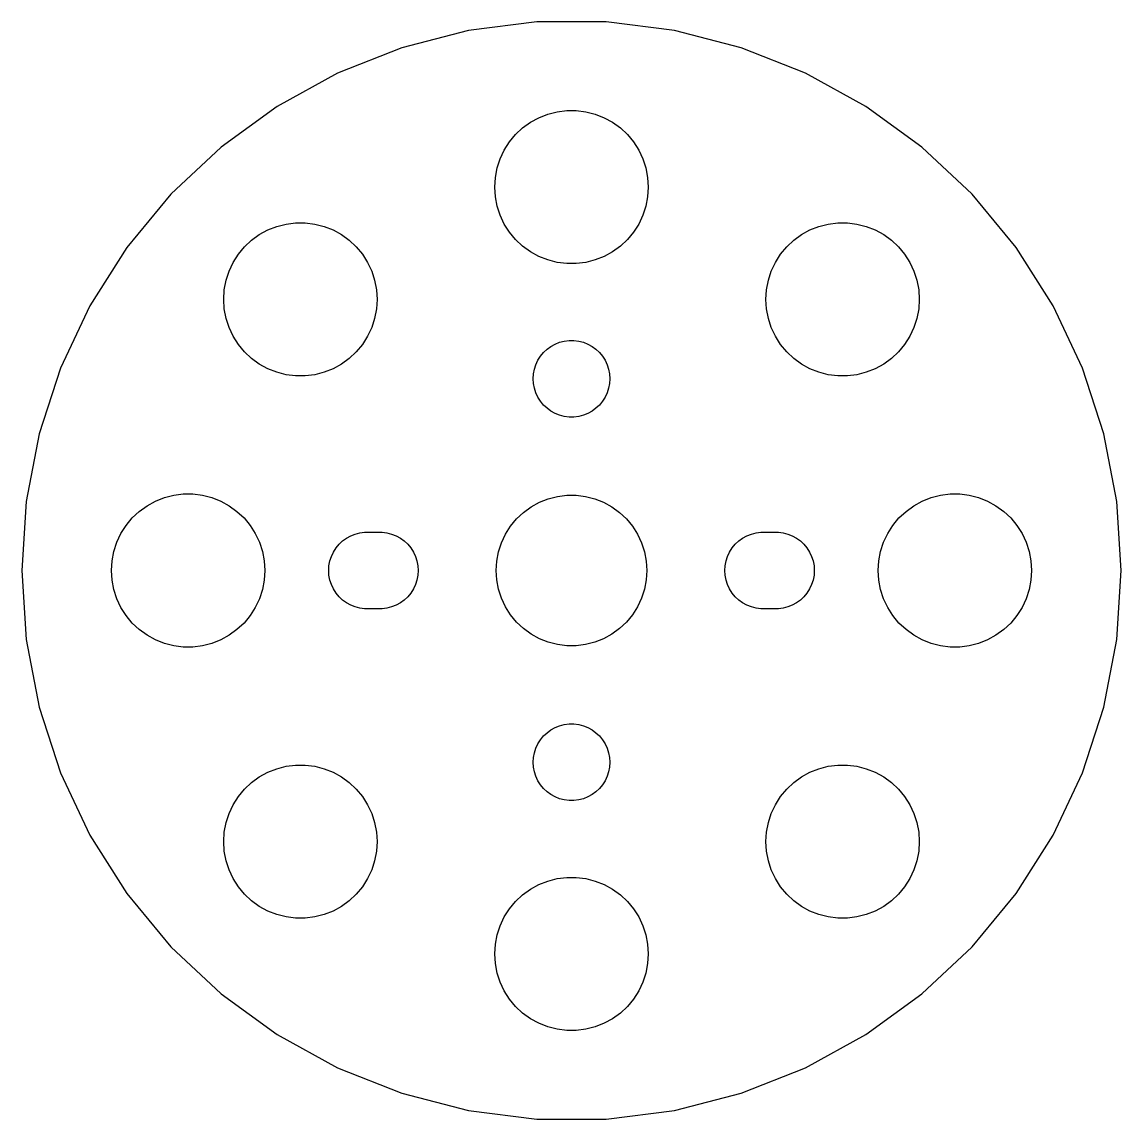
# Model space of a CAD drawing. Header units: metres. Extents: x -22 to 22, y -21 to 241.
# Drawn here: x -21.5 to 21.5, y 198.54 to 241.46 of the extents above; entities that cross this region are included whole.
import ezdxf

# ---------------------------------------------------------------- set-up
doc = ezdxf.new("R2010")
doc.units = ezdxf.units.M

msp = doc.modelspace()

# ---------------------------------------------------------------- linework, layer by layer
for p, q in [((-1.34999, 241.458), (-4.02869, 241.119)), ((1.34999, 241.458), (-1.34999, 241.458)), ((4.02869, 241.119), (1.34999, 241.458)), ((-4.02869, 241.119), (-6.64386, 240.448)), ((6.64386, 240.448), (4.02869, 241.119)), ((-6.64386, 240.448), (-9.15425, 239.454)), ((9.15425, 239.454), (6.64386, 240.448)), ((-9.15425, 239.454), (-11.5203, 238.153)), ((11.5203, 238.153), (9.15425, 239.454)), ((-11.5203, 238.153), (-13.7046, 236.566)), ((-1.27733, 237.714), (-0.927048, 237.853)), ((-0.927048, 237.853), (-0.562134, 237.947)), ((-0.562134, 237.947), (-0.18837, 237.994)), ((-0.18837, 237.994), (0.18837, 237.994)), ((0.18837, 237.994), (0.562134, 237.947)), ((0.562134, 237.947), (0.927048, 237.853)), ((0.927048, 237.853), (1.27733, 237.714)), ((13.7046, 236.566), (11.5203, 238.153)), ((-1.91226, 237.312), (-1.60747, 237.533)), ((-1.60747, 237.533), (-1.27733, 237.714)), ((1.27733, 237.714), (1.60747, 237.533)), ((1.60747, 237.533), (1.91226, 237.312)), ((-2.42705, 236.763), (-2.1869, 237.054)), ((-2.1869, 237.054), (-1.91226, 237.312)), ((1.91226, 237.312), (2.1869, 237.054)), ((2.1869, 237.054), (2.42705, 236.763)), ((-13.7046, 236.566), (-15.6728, 234.718)), ((-2.62891, 236.445), (-2.42705, 236.763)), ((2.42705, 236.763), (2.62891, 236.445)), ((15.6728, 234.718), (13.7046, 236.566)), ((-2.90575, 235.746), (-2.78932, 236.104)), ((-2.78932, 236.104), (-2.62891, 236.445)), ((2.62891, 236.445), (2.78932, 236.104)), ((2.78932, 236.104), (2.90575, 235.746)), ((-2.97633, 235.376), (-2.90575, 235.746)), ((2.90575, 235.746), (2.97633, 235.376)), ((-3, 235), (-2.97633, 235.376)), ((2.97633, 235.376), (3, 235)), ((-2.97633, 234.624), (-3, 235)), ((3, 235), (2.97633, 234.624)), ((-15.6728, 234.718), (-17.3939, 232.637)), ((-2.90575, 234.254), (-2.97633, 234.624)), ((2.97633, 234.624), (2.90575, 234.254)), ((17.3939, 232.637), (15.6728, 234.718)), ((-2.78932, 233.896), (-2.90575, 234.254)), ((2.90575, 234.254), (2.78932, 233.896)), ((-11.534, 233.46), (-11.1691, 233.554)), ((-11.1691, 233.554), (-10.7954, 233.601)), ((-10.7954, 233.601), (-10.4186, 233.601)), ((-10.4186, 233.601), (-10.0448, 233.554)), ((-10.0448, 233.554), (-9.67995, 233.46)), ((-2.62891, 233.555), (-2.78932, 233.896)), ((-2.42705, 233.237), (-2.62891, 233.555)), ((2.62891, 233.555), (2.42705, 233.237)), ((2.78932, 233.896), (2.62891, 233.555)), ((9.67995, 233.46), (10.0448, 233.554)), ((10.0448, 233.554), (10.4186, 233.601)), ((10.4186, 233.601), (10.7954, 233.601)), ((10.7954, 233.601), (11.1691, 233.554)), ((11.1691, 233.554), (11.534, 233.46)), ((-12.5193, 232.919), (-12.2145, 233.14)), ((-12.2145, 233.14), (-11.8843, 233.321)), ((-11.8843, 233.321), (-11.534, 233.46)), ((-9.67995, 233.46), (-9.32965, 233.321)), ((-9.32965, 233.321), (-8.99951, 233.14)), ((-8.99951, 233.14), (-8.69472, 232.919)), ((-2.1869, 232.946), (-2.42705, 233.237)), ((2.42705, 233.237), (2.1869, 232.946)), ((8.69472, 232.919), (8.99951, 233.14)), ((8.99951, 233.14), (9.32965, 233.321)), ((9.32965, 233.321), (9.67995, 233.46)), ((11.534, 233.46), (11.8843, 233.321)), ((11.8843, 233.321), (12.2145, 233.14)), ((12.2145, 233.14), (12.5193, 232.919)), ((-17.3939, 232.637), (-18.8406, 230.358)), ((-13.034, 232.37), (-12.7939, 232.661)), ((-12.7939, 232.661), (-12.5193, 232.919)), ((-8.69472, 232.919), (-8.42009, 232.661)), ((-8.42009, 232.661), (-8.17995, 232.37)), ((-1.91226, 232.688), (-2.1869, 232.946)), ((-1.60747, 232.467), (-1.91226, 232.688)), ((1.91226, 232.688), (1.60747, 232.467)), ((2.1869, 232.946), (1.91226, 232.688)), ((8.17995, 232.37), (8.42009, 232.661)), ((8.42009, 232.661), (8.69472, 232.919)), ((12.5193, 232.919), (12.7939, 232.661)), ((12.7939, 232.661), (13.034, 232.37)), ((18.8406, 230.358), (17.3939, 232.637)), ((-13.2359, 232.052), (-13.034, 232.37)), ((-8.17995, 232.37), (-7.97807, 232.052)), ((-1.27733, 232.286), (-1.60747, 232.467)), ((-0.927048, 232.147), (-1.27733, 232.286)), ((1.27733, 232.286), (0.927048, 232.147)), ((1.60747, 232.467), (1.27733, 232.286)), ((7.97807, 232.052), (8.17995, 232.37)), ((13.034, 232.37), (13.2359, 232.052)), ((-13.3963, 231.711), (-13.2359, 232.052)), ((-7.97807, 232.052), (-7.81766, 231.711)), ((-0.562134, 232.053), (-0.927048, 232.147)), ((-0.18837, 232.006), (-0.562134, 232.053)), ((0.18837, 232.006), (-0.18837, 232.006)), ((0.562134, 232.053), (0.18837, 232.006)), ((0.927048, 232.147), (0.562134, 232.053)), ((7.81766, 231.711), (7.97807, 232.052)), ((13.2359, 232.052), (13.3963, 231.711)), ((-13.5833, 230.983), (-13.5127, 231.353)), ((-13.5127, 231.353), (-13.3963, 231.711)), ((-7.81766, 231.711), (-7.70125, 231.353)), ((-7.70125, 231.353), (-7.63065, 230.983)), ((7.63065, 230.983), (7.70125, 231.353)), ((7.70125, 231.353), (7.81766, 231.711)), ((13.3963, 231.711), (13.5127, 231.353)), ((13.5127, 231.353), (13.5833, 230.983)), ((-13.607, 230.607), (-13.5833, 230.983)), ((-7.63065, 230.983), (-7.60699, 230.607)), ((7.60699, 230.607), (7.63065, 230.983)), ((13.5833, 230.983), (13.607, 230.607)), ((-13.5833, 230.231), (-13.607, 230.607)), ((-7.60699, 230.607), (-7.63065, 230.231)), ((7.63065, 230.231), (7.60699, 230.607)), ((13.607, 230.607), (13.5833, 230.231)), ((-18.8406, 230.358), (-19.9902, 227.915)), ((-13.5127, 229.861), (-13.5833, 230.231)), ((-7.63065, 230.231), (-7.70125, 229.861)), ((7.70125, 229.861), (7.63065, 230.231)), ((13.5833, 230.231), (13.5127, 229.861)), ((19.9902, 227.915), (18.8406, 230.358)), ((-13.3963, 229.503), (-13.5127, 229.861)), ((-7.70125, 229.861), (-7.81766, 229.503)), ((7.81766, 229.503), (7.70125, 229.861)), ((13.5127, 229.861), (13.3963, 229.503)), ((-13.2359, 229.162), (-13.3963, 229.503)), ((-7.81766, 229.503), (-7.97807, 229.162)), ((7.97807, 229.162), (7.81766, 229.503)), ((13.3963, 229.503), (13.2359, 229.162)), ((-13.034, 228.844), (-13.2359, 229.162)), ((-12.7939, 228.553), (-13.034, 228.844)), ((-8.17995, 228.844), (-8.42009, 228.553)), ((-7.97807, 229.162), (-8.17995, 228.844)), ((-0.956131, 228.656), (-0.803726, 228.766)), ((-0.803726, 228.766), (-0.638657, 228.857)), ((-0.638657, 228.857), (-0.463516, 228.927)), ((-0.463516, 228.927), (-0.281067, 228.973)), ((-0.281067, 228.973), (-0.094177, 228.997)), ((-0.094177, 228.997), (0.094177, 228.997)), ((0.094177, 228.997), (0.281067, 228.973)), ((0.281067, 228.973), (0.463516, 228.927)), ((0.463516, 228.927), (0.638657, 228.857)), ((0.638657, 228.857), (0.803726, 228.766)), ((0.803726, 228.766), (0.956131, 228.656)), ((8.17995, 228.844), (7.97807, 229.162)), ((8.42009, 228.553), (8.17995, 228.844)), ((13.034, 228.844), (12.7939, 228.553)), ((13.2359, 229.162), (13.034, 228.844)), ((-12.5193, 228.295), (-12.7939, 228.553)), ((-8.42009, 228.553), (-8.69472, 228.295)), ((-1.31445, 228.223), (-1.21352, 228.382)), ((-1.21352, 228.382), (-1.09344, 228.527)), ((-1.09344, 228.527), (-0.956131, 228.656)), ((0.956131, 228.656), (1.09344, 228.527)), ((1.09344, 228.527), (1.21352, 228.382)), ((1.21352, 228.382), (1.31445, 228.223)), ((8.69472, 228.295), (8.42009, 228.553)), ((12.7939, 228.553), (12.5193, 228.295)), ((-19.9902, 227.915), (-20.8245, 225.347)), ((-12.2145, 228.074), (-12.5193, 228.295)), ((-11.8843, 227.893), (-12.2145, 228.074)), ((-8.99951, 228.074), (-9.32965, 227.893)), ((-8.69472, 228.295), (-8.99951, 228.074)), ((-1.45287, 227.873), (-1.39465, 228.052)), ((-1.39465, 228.052), (-1.31445, 228.223)), ((1.31445, 228.223), (1.39465, 228.052)), ((1.39465, 228.052), (1.45287, 227.873)), ((8.99951, 228.074), (8.69472, 228.295)), ((9.32965, 227.893), (8.99951, 228.074)), ((12.2145, 228.074), (11.8843, 227.893)), ((12.5193, 228.295), (12.2145, 228.074)), ((20.8245, 225.347), (19.9902, 227.915)), ((-11.534, 227.754), (-11.8843, 227.893)), ((-11.1691, 227.66), (-11.534, 227.754)), ((-10.7954, 227.613), (-11.1691, 227.66)), ((-10.4186, 227.613), (-10.7954, 227.613)), ((-10.0448, 227.66), (-10.4186, 227.613)), ((-9.67995, 227.754), (-10.0448, 227.66)), ((-9.32965, 227.893), (-9.67995, 227.754)), ((-1.5, 227.5), (-1.48816, 227.688)), ((-1.48816, 227.312), (-1.5, 227.5)), ((-1.48816, 227.688), (-1.45287, 227.873)), ((1.45287, 227.873), (1.48816, 227.688)), ((1.48816, 227.688), (1.5, 227.5)), ((1.5, 227.5), (1.48816, 227.312)), ((9.67995, 227.754), (9.32965, 227.893)), ((10.0448, 227.66), (9.67995, 227.754)), ((10.4186, 227.613), (10.0448, 227.66)), ((10.7954, 227.613), (10.4186, 227.613)), ((11.1691, 227.66), (10.7954, 227.613)), ((11.534, 227.754), (11.1691, 227.66)), ((11.8843, 227.893), (11.534, 227.754)), ((-1.45287, 227.127), (-1.48816, 227.312)), ((-1.39465, 226.948), (-1.45287, 227.127)), ((1.45287, 227.127), (1.39465, 226.948)), ((1.48816, 227.312), (1.45287, 227.127)), ((-1.31445, 226.777), (-1.39465, 226.948)), ((-1.21352, 226.618), (-1.31445, 226.777)), ((-1.09344, 226.473), (-1.21352, 226.618)), ((1.21352, 226.618), (1.09344, 226.473)), ((1.31445, 226.777), (1.21352, 226.618)), ((1.39465, 226.948), (1.31445, 226.777)), ((-0.956131, 226.344), (-1.09344, 226.473)), ((-0.803726, 226.234), (-0.956131, 226.344)), ((-0.638657, 226.143), (-0.803726, 226.234)), ((0.803726, 226.234), (0.638657, 226.143)), ((0.956131, 226.344), (0.803726, 226.234)), ((1.09344, 226.473), (0.956131, 226.344)), ((-0.463516, 226.073), (-0.638657, 226.143)), ((-0.281067, 226.027), (-0.463516, 226.073)), ((-0.094177, 226.003), (-0.281067, 226.027)), ((0.094177, 226.003), (-0.094177, 226.003)), ((0.281067, 226.027), (0.094177, 226.003)), ((0.463516, 226.073), (0.281067, 226.027)), ((0.638657, 226.143), (0.463516, 226.073)), ((-20.8245, 225.347), (-21.3305, 222.695)), ((21.3305, 222.695), (20.8245, 225.347)), ((-16.2773, 222.714), (-15.927, 222.853)), ((-15.927, 222.853), (-15.5621, 222.947)), ((-15.5621, 222.947), (-15.1884, 222.994)), ((-15.1884, 222.994), (-14.8116, 222.994)), ((-14.8116, 222.994), (-14.4379, 222.947)), ((-14.4379, 222.947), (-14.0729, 222.853)), ((-14.0729, 222.853), (-13.7227, 222.714)), ((-1.25604, 222.669), (-0.911591, 222.806)), ((-0.911591, 222.806), (-0.552765, 222.898)), ((-0.552765, 222.898), (-0.185226, 222.944)), ((-0.185226, 222.944), (0.185226, 222.944)), ((0.185226, 222.944), (0.552765, 222.898)), ((0.552765, 222.898), (0.911591, 222.806)), ((0.911591, 222.806), (1.25604, 222.669)), ((13.7227, 222.714), (14.0729, 222.853)), ((14.0729, 222.853), (14.4379, 222.947)), ((14.4379, 222.947), (14.8116, 222.994)), ((14.8116, 222.994), (15.1884, 222.994)), ((15.1884, 222.994), (15.5621, 222.947)), ((15.5621, 222.947), (15.927, 222.853)), ((15.927, 222.853), (16.2773, 222.714)), ((-21.3305, 222.695), (-21.5, 220)), ((-17.1869, 222.054), (-16.9123, 222.312)), ((-16.9123, 222.312), (-16.6075, 222.533)), ((-16.6075, 222.533), (-16.2773, 222.714)), ((-13.7227, 222.714), (-13.3925, 222.533)), ((-13.3925, 222.533), (-13.0877, 222.312)), ((-13.0877, 222.312), (-12.8131, 222.054)), ((-1.88039, 222.273), (-1.58069, 222.491)), ((-1.58069, 222.491), (-1.25604, 222.669)), ((1.25604, 222.669), (1.58069, 222.491)), ((1.58069, 222.491), (1.88039, 222.273)), ((12.8131, 222.054), (13.0877, 222.312)), ((13.0877, 222.312), (13.3925, 222.533)), ((13.3925, 222.533), (13.7227, 222.714)), ((16.2773, 222.714), (16.6075, 222.533)), ((16.6075, 222.533), (16.9123, 222.312)), ((16.9123, 222.312), (17.1869, 222.054)), ((21.5, 220), (21.3305, 222.695)), ((-17.427, 221.763), (-17.1869, 222.054)), ((-12.8131, 222.054), (-12.5729, 221.763)), ((-2.3866, 221.734), (-2.15045, 222.019)), ((-2.15045, 222.019), (-1.88039, 222.273)), ((1.88039, 222.273), (2.15045, 222.019)), ((2.15045, 222.019), (2.3866, 221.734)), ((12.5729, 221.763), (12.8131, 222.054)), ((17.1869, 222.054), (17.427, 221.763)), ((-17.6289, 221.445), (-17.427, 221.763)), ((-12.5729, 221.763), (-12.3711, 221.445)), ((-8.46352, 221.427), (-8.28107, 221.473)), ((-8.28107, 221.473), (-8.09418, 221.497)), ((-8.09418, 221.497), (-7.40581, 221.497)), ((-7.40581, 221.497), (-7.21892, 221.473)), ((-7.21892, 221.473), (-7.03647, 221.427)), ((-2.5851, 221.421), (-2.3866, 221.734)), ((2.3866, 221.734), (2.5851, 221.421)), ((7.03647, 221.427), (7.21892, 221.473)), ((7.21892, 221.473), (7.40581, 221.497)), ((7.40581, 221.497), (8.09418, 221.497)), ((8.09418, 221.497), (8.28107, 221.473)), ((8.28107, 221.473), (8.46352, 221.427)), ((12.3711, 221.445), (12.5729, 221.763)), ((17.427, 221.763), (17.6289, 221.445)), ((-17.9057, 220.746), (-17.7893, 221.104)), ((-17.7893, 221.104), (-17.6289, 221.445)), ((-12.3711, 221.445), (-12.2107, 221.104)), ((-12.2107, 221.104), (-12.0942, 220.746)), ((-9.21352, 220.882), (-9.09344, 221.027)), ((-9.09344, 221.027), (-8.95613, 221.156)), ((-8.95613, 221.156), (-8.80373, 221.266)), ((-8.80373, 221.266), (-8.63866, 221.357)), ((-8.63866, 221.357), (-8.46352, 221.427)), ((-7.03647, 221.427), (-6.86133, 221.357)), ((-6.86133, 221.357), (-6.69626, 221.266)), ((-6.69626, 221.266), (-6.54385, 221.156)), ((-6.54385, 221.156), (-6.40654, 221.027)), ((-6.40654, 221.027), (-6.28647, 220.882)), ((-2.85732, 220.734), (-2.74283, 221.086)), ((-2.74283, 221.086), (-2.5851, 221.421)), ((2.5851, 221.421), (2.74283, 221.086)), ((2.74283, 221.086), (2.85732, 220.734)), ((6.28647, 220.882), (6.40654, 221.027)), ((6.40654, 221.027), (6.54385, 221.156)), ((6.54385, 221.156), (6.69626, 221.266)), ((6.69626, 221.266), (6.86133, 221.357)), ((6.86133, 221.357), (7.03647, 221.427)), ((8.46352, 221.427), (8.63866, 221.357)), ((8.63866, 221.357), (8.80373, 221.266)), ((8.80373, 221.266), (8.95613, 221.156)), ((8.95613, 221.156), (9.09344, 221.027)), ((9.09344, 221.027), (9.21352, 220.882)), ((12.0942, 220.746), (12.2107, 221.104)), ((12.2107, 221.104), (12.3711, 221.445)), ((17.6289, 221.445), (17.7893, 221.104)), ((17.7893, 221.104), (17.9057, 220.746)), ((-17.9763, 220.376), (-17.9057, 220.746)), ((-12.0942, 220.746), (-12.0237, 220.376)), ((-9.39465, 220.552), (-9.31445, 220.723)), ((-9.31445, 220.723), (-9.21352, 220.882)), ((-6.28647, 220.882), (-6.18553, 220.723)), ((-6.18553, 220.723), (-6.10533, 220.552)), ((-2.92673, 220.37), (-2.85732, 220.734)), ((2.85732, 220.734), (2.92673, 220.37)), ((6.10533, 220.552), (6.18553, 220.723)), ((6.18553, 220.723), (6.28647, 220.882)), ((9.21352, 220.882), (9.31445, 220.723)), ((9.31445, 220.723), (9.39465, 220.552)), ((12.0237, 220.376), (12.0942, 220.746)), ((17.9057, 220.746), (17.9763, 220.376)), ((-18, 220), (-17.9763, 220.376)), ((-12.0237, 220.376), (-12, 220)), ((-9.5, 220), (-9.48816, 220.188)), ((-9.48816, 220.188), (-9.45287, 220.373)), ((-9.45287, 220.373), (-9.39465, 220.552)), ((-6.10533, 220.552), (-6.04712, 220.373)), ((-6.04712, 220.373), (-6.01183, 220.188)), ((-6.01183, 220.188), (-6, 220)), ((-2.95, 220), (-2.92673, 220.37)), ((2.92673, 220.37), (2.95, 220)), ((6, 220), (6.01183, 220.188)), ((6.01183, 220.188), (6.04712, 220.373)), ((6.04712, 220.373), (6.10533, 220.552)), ((9.39465, 220.552), (9.45287, 220.373)), ((9.45287, 220.373), (9.48816, 220.188)), ((9.48816, 220.188), (9.5, 220)), ((12, 220), (12.0237, 220.376)), ((17.9763, 220.376), (18, 220)), ((-21.5, 220), (-21.3305, 217.305)), ((-17.9763, 219.624), (-18, 220)), ((-12, 220), (-12.0237, 219.624)), ((-9.48816, 219.812), (-9.5, 220)), ((-9.45287, 219.627), (-9.48816, 219.812)), ((-6.01183, 219.812), (-6.04712, 219.627)), ((-6, 220), (-6.01183, 219.812)), ((-2.92673, 219.63), (-2.95, 220)), ((2.95, 220), (2.92673, 219.63)), ((6.01183, 219.812), (6, 220)), ((6.04712, 219.627), (6.01183, 219.812)), ((9.48816, 219.812), (9.45287, 219.627)), ((9.5, 220), (9.48816, 219.812)), ((12.0237, 219.624), (12, 220)), ((18, 220), (17.9763, 219.624)), ((21.3305, 217.305), (21.5, 220)), ((-17.9057, 219.254), (-17.9763, 219.624)), ((-12.0237, 219.624), (-12.0942, 219.254)), ((-9.39465, 219.448), (-9.45287, 219.627)), ((-9.31445, 219.277), (-9.39465, 219.448)), ((-6.10533, 219.448), (-6.18553, 219.277)), ((-6.04712, 219.627), (-6.10533, 219.448)), ((-2.85732, 219.266), (-2.92673, 219.63)), ((2.92673, 219.63), (2.85732, 219.266)), ((6.10533, 219.448), (6.04712, 219.627)), ((6.18553, 219.277), (6.10533, 219.448)), ((9.39465, 219.448), (9.31445, 219.277)), ((9.45287, 219.627), (9.39465, 219.448)), ((12.0942, 219.254), (12.0237, 219.624)), ((17.9763, 219.624), (17.9057, 219.254)), ((-17.7893, 218.896), (-17.9057, 219.254)), ((-17.6289, 218.555), (-17.7893, 218.896)), ((-12.2107, 218.896), (-12.3711, 218.555)), ((-12.0942, 219.254), (-12.2107, 218.896)), ((-9.21352, 219.118), (-9.31445, 219.277)), ((-9.09344, 218.973), (-9.21352, 219.118)), ((-8.95613, 218.844), (-9.09344, 218.973)), ((-6.40654, 218.973), (-6.54385, 218.844)), ((-6.28647, 219.118), (-6.40654, 218.973)), ((-6.18553, 219.277), (-6.28647, 219.118)), ((-2.74283, 218.914), (-2.85732, 219.266)), ((-2.5851, 218.579), (-2.74283, 218.914)), ((2.74283, 218.914), (2.5851, 218.579)), ((2.85732, 219.266), (2.74283, 218.914)), ((6.28647, 219.118), (6.18553, 219.277)), ((6.40654, 218.973), (6.28647, 219.118)), ((6.54385, 218.844), (6.40654, 218.973)), ((9.09344, 218.973), (8.95613, 218.844)), ((9.21352, 219.118), (9.09344, 218.973)), ((9.31445, 219.277), (9.21352, 219.118)), ((12.2107, 218.896), (12.0942, 219.254)), ((12.3711, 218.555), (12.2107, 218.896)), ((17.7893, 218.896), (17.6289, 218.555)), ((17.9057, 219.254), (17.7893, 218.896)), ((-17.427, 218.237), (-17.6289, 218.555)), ((-12.3711, 218.555), (-12.5729, 218.237)), ((-8.80373, 218.734), (-8.95613, 218.844)), ((-8.63866, 218.643), (-8.80373, 218.734)), ((-8.46352, 218.573), (-8.63866, 218.643)), ((-8.28107, 218.527), (-8.46352, 218.573)), ((-8.09418, 218.503), (-8.28107, 218.527)), ((-7.40581, 218.503), (-8.09418, 218.503)), ((-7.21892, 218.527), (-7.40581, 218.503)), ((-7.03647, 218.573), (-7.21892, 218.527)), ((-6.86133, 218.643), (-7.03647, 218.573)), ((-6.69626, 218.734), (-6.86133, 218.643)), ((-6.54385, 218.844), (-6.69626, 218.734)), ((-2.3866, 218.266), (-2.5851, 218.579)), ((2.5851, 218.579), (2.3866, 218.266)), ((6.69626, 218.734), (6.54385, 218.844)), ((6.86133, 218.643), (6.69626, 218.734)), ((7.03647, 218.573), (6.86133, 218.643)), ((7.21892, 218.527), (7.03647, 218.573)), ((7.40581, 218.503), (7.21892, 218.527)), ((8.09418, 218.503), (7.40581, 218.503)), ((8.28107, 218.527), (8.09418, 218.503)), ((8.46352, 218.573), (8.28107, 218.527)), ((8.63866, 218.643), (8.46352, 218.573)), ((8.80373, 218.734), (8.63866, 218.643)), ((8.95613, 218.844), (8.80373, 218.734)), ((12.5729, 218.237), (12.3711, 218.555)), ((17.6289, 218.555), (17.427, 218.237)), ((-17.1869, 217.946), (-17.427, 218.237)), ((-12.5729, 218.237), (-12.8131, 217.946)), ((-2.15045, 217.981), (-2.3866, 218.266)), ((2.3866, 218.266), (2.15045, 217.981)), ((12.8131, 217.946), (12.5729, 218.237)), ((17.427, 218.237), (17.1869, 217.946)), ((-16.9123, 217.688), (-17.1869, 217.946)), ((-16.6075, 217.467), (-16.9123, 217.688)), ((-13.0877, 217.688), (-13.3925, 217.467)), ((-12.8131, 217.946), (-13.0877, 217.688)), ((-1.88039, 217.727), (-2.15045, 217.981)), ((-1.58069, 217.509), (-1.88039, 217.727)), ((1.88039, 217.727), (1.58069, 217.509)), ((2.15045, 217.981), (1.88039, 217.727)), ((13.0877, 217.688), (12.8131, 217.946)), ((13.3925, 217.467), (13.0877, 217.688)), ((16.9123, 217.688), (16.6075, 217.467)), ((17.1869, 217.946), (16.9123, 217.688)), ((-21.3305, 217.305), (-20.8245, 214.653)), ((-16.2773, 217.286), (-16.6075, 217.467)), ((-15.927, 217.147), (-16.2773, 217.286)), ((-13.7227, 217.286), (-14.0729, 217.147)), ((-13.3925, 217.467), (-13.7227, 217.286)), ((-1.25604, 217.331), (-1.58069, 217.509)), ((-0.911591, 217.194), (-1.25604, 217.331)), ((-0.552765, 217.102), (-0.911591, 217.194)), ((0.911591, 217.194), (0.552765, 217.102)), ((1.25604, 217.331), (0.911591, 217.194)), ((1.58069, 217.509), (1.25604, 217.331)), ((13.7227, 217.286), (13.3925, 217.467)), ((14.0729, 217.147), (13.7227, 217.286)), ((16.2773, 217.286), (15.927, 217.147)), ((16.6075, 217.467), (16.2773, 217.286)), ((20.8245, 214.653), (21.3305, 217.305)), ((-15.5621, 217.053), (-15.927, 217.147)), ((-15.1884, 217.006), (-15.5621, 217.053)), ((-14.8116, 217.006), (-15.1884, 217.006)), ((-14.4379, 217.053), (-14.8116, 217.006)), ((-14.0729, 217.147), (-14.4379, 217.053)), ((-0.185226, 217.056), (-0.552765, 217.102)), ((0.185226, 217.056), (-0.185226, 217.056)), ((0.552765, 217.102), (0.185226, 217.056)), ((14.4379, 217.053), (14.0729, 217.147)), ((14.8116, 217.006), (14.4379, 217.053)), ((15.1884, 217.006), (14.8116, 217.006)), ((15.5621, 217.053), (15.1884, 217.006)), ((15.927, 217.147), (15.5621, 217.053)), ((-20.8245, 214.653), (-19.9902, 212.085)), ((19.9902, 212.085), (20.8245, 214.653)), ((-0.956131, 213.656), (-0.803726, 213.766)), ((-0.803726, 213.766), (-0.638657, 213.857)), ((-0.638657, 213.857), (-0.463516, 213.927)), ((-0.463516, 213.927), (-0.281067, 213.973)), ((-0.281067, 213.973), (-0.094177, 213.997)), ((-0.094177, 213.997), (0.094177, 213.997)), ((0.094177, 213.997), (0.281067, 213.973)), ((0.281067, 213.973), (0.463516, 213.927)), ((0.463516, 213.927), (0.638657, 213.857)), ((0.638657, 213.857), (0.803726, 213.766)), ((0.803726, 213.766), (0.956131, 213.656)), ((-1.31445, 213.223), (-1.21352, 213.382)), ((-1.21352, 213.382), (-1.09344, 213.527)), ((-1.09344, 213.527), (-0.956131, 213.656)), ((0.956131, 213.656), (1.09344, 213.527)), ((1.09344, 213.527), (1.21352, 213.382)), ((1.21352, 213.382), (1.31445, 213.223)), ((-1.48816, 212.688), (-1.45287, 212.873)), ((-1.45287, 212.873), (-1.39465, 213.052)), ((-1.39465, 213.052), (-1.31445, 213.223)), ((1.31445, 213.223), (1.39465, 213.052)), ((1.39465, 213.052), (1.45287, 212.873)), ((1.45287, 212.873), (1.48816, 212.688)), ((-1.5, 212.5), (-1.48816, 212.688)), ((-1.48816, 212.312), (-1.5, 212.5)), ((1.48816, 212.688), (1.5, 212.5)), ((1.5, 212.5), (1.48816, 212.312)), ((-19.9902, 212.085), (-18.8406, 209.642)), ((-12.2145, 211.926), (-11.8843, 212.107)), ((-11.8843, 212.107), (-11.534, 212.246)), ((-11.534, 212.246), (-11.1691, 212.34)), ((-11.1691, 212.34), (-10.7954, 212.387)), ((-10.7954, 212.387), (-10.4186, 212.387)), ((-10.4186, 212.387), (-10.0448, 212.34)), ((-10.0448, 212.34), (-9.67995, 212.246)), ((-9.67995, 212.246), (-9.32965, 212.107)), ((-9.32965, 212.107), (-8.99951, 211.926)), ((-1.45287, 212.127), (-1.48816, 212.312)), ((-1.39465, 211.948), (-1.45287, 212.127)), ((1.45287, 212.127), (1.39465, 211.948)), ((1.48816, 212.312), (1.45287, 212.127)), ((8.99951, 211.926), (9.32965, 212.107)), ((9.32965, 212.107), (9.67995, 212.246)), ((9.67995, 212.246), (10.0448, 212.34)), ((10.0448, 212.34), (10.4186, 212.387)), ((10.4186, 212.387), (10.7954, 212.387)), ((10.7954, 212.387), (11.1691, 212.34)), ((11.1691, 212.34), (11.534, 212.246)), ((11.534, 212.246), (11.8843, 212.107)), ((11.8843, 212.107), (12.2145, 211.926)), ((18.8406, 209.642), (19.9902, 212.085)), ((-12.7939, 211.447), (-12.5193, 211.705)), ((-12.5193, 211.705), (-12.2145, 211.926)), ((-8.99951, 211.926), (-8.69472, 211.705)), ((-8.69472, 211.705), (-8.42009, 211.447)), ((-1.31445, 211.777), (-1.39465, 211.948)), ((-1.21352, 211.618), (-1.31445, 211.777)), ((-1.09344, 211.473), (-1.21352, 211.618)), ((1.21352, 211.618), (1.09344, 211.473)), ((1.31445, 211.777), (1.21352, 211.618)), ((1.39465, 211.948), (1.31445, 211.777)), ((8.42009, 211.447), (8.69472, 211.705)), ((8.69472, 211.705), (8.99951, 211.926)), ((12.2145, 211.926), (12.5193, 211.705)), ((12.5193, 211.705), (12.7939, 211.447)), ((-13.2359, 210.838), (-13.034, 211.156)), ((-13.034, 211.156), (-12.7939, 211.447)), ((-8.42009, 211.447), (-8.17995, 211.156)), ((-8.17995, 211.156), (-7.97807, 210.838)), ((-0.956131, 211.344), (-1.09344, 211.473)), ((-0.803726, 211.234), (-0.956131, 211.344)), ((-0.638657, 211.143), (-0.803726, 211.234)), ((-0.463516, 211.073), (-0.638657, 211.143)), ((0.638657, 211.143), (0.463516, 211.073)), ((0.803726, 211.234), (0.638657, 211.143)), ((0.956131, 211.344), (0.803726, 211.234)), ((1.09344, 211.473), (0.956131, 211.344)), ((7.97807, 210.838), (8.17995, 211.156)), ((8.17995, 211.156), (8.42009, 211.447)), ((12.7939, 211.447), (13.034, 211.156)), ((13.034, 211.156), (13.2359, 210.838)), ((-13.3963, 210.497), (-13.2359, 210.838)), ((-7.97807, 210.838), (-7.81766, 210.497)), ((-0.281067, 211.027), (-0.463516, 211.073)), ((-0.094177, 211.003), (-0.281067, 211.027)), ((0.094177, 211.003), (-0.094177, 211.003)), ((0.281067, 211.027), (0.094177, 211.003)), ((0.463516, 211.073), (0.281067, 211.027)), ((7.81766, 210.497), (7.97807, 210.838)), ((13.2359, 210.838), (13.3963, 210.497)), ((-13.5127, 210.139), (-13.3963, 210.497)), ((-7.81766, 210.497), (-7.70125, 210.139)), ((7.70125, 210.139), (7.81766, 210.497)), ((13.3963, 210.497), (13.5127, 210.139)), ((-13.5833, 209.769), (-13.5127, 210.139)), ((-7.70125, 210.139), (-7.63065, 209.769)), ((7.63065, 209.769), (7.70125, 210.139)), ((13.5127, 210.139), (13.5833, 209.769)), ((-18.8406, 209.642), (-17.3939, 207.363)), ((-13.607, 209.393), (-13.5833, 209.769)), ((-7.63065, 209.769), (-7.60699, 209.393)), ((7.60699, 209.393), (7.63065, 209.769)), ((13.5833, 209.769), (13.607, 209.393)), ((17.3939, 207.363), (18.8406, 209.642)), ((-13.5833, 209.017), (-13.607, 209.393)), ((-13.5127, 208.647), (-13.5833, 209.017)), ((-7.63065, 209.017), (-7.70125, 208.647)), ((-7.60699, 209.393), (-7.63065, 209.017)), ((7.63065, 209.017), (7.60699, 209.393)), ((7.70125, 208.647), (7.63065, 209.017)), ((13.5833, 209.017), (13.5127, 208.647)), ((13.607, 209.393), (13.5833, 209.017)), ((-13.3963, 208.289), (-13.5127, 208.647)), ((-7.70125, 208.647), (-7.81766, 208.289)), ((7.81766, 208.289), (7.70125, 208.647)), ((13.5127, 208.647), (13.3963, 208.289)), ((-13.2359, 207.948), (-13.3963, 208.289)), ((-7.81766, 208.289), (-7.97807, 207.948)), ((7.97807, 207.948), (7.81766, 208.289)), ((13.3963, 208.289), (13.2359, 207.948)), ((-13.034, 207.63), (-13.2359, 207.948)), ((-7.97807, 207.948), (-8.17995, 207.63)), ((-1.60747, 207.533), (-1.27733, 207.714)), ((-1.27733, 207.714), (-0.927048, 207.853)), ((-0.927048, 207.853), (-0.562134, 207.947)), ((-0.562134, 207.947), (-0.18837, 207.994)), ((-0.18837, 207.994), (0.18837, 207.994)), ((0.18837, 207.994), (0.562134, 207.947)), ((0.562134, 207.947), (0.927048, 207.853)), ((0.927048, 207.853), (1.27733, 207.714)), ((1.27733, 207.714), (1.60747, 207.533)), ((8.17995, 207.63), (7.97807, 207.948)), ((13.2359, 207.948), (13.034, 207.63)), ((-17.3939, 207.363), (-15.6728, 205.282)), ((-12.7939, 207.339), (-13.034, 207.63)), ((-12.5193, 207.081), (-12.7939, 207.339)), ((-8.42009, 207.339), (-8.69472, 207.081)), ((-8.17995, 207.63), (-8.42009, 207.339)), ((-2.1869, 207.054), (-1.91226, 207.312)), ((-1.91226, 207.312), (-1.60747, 207.533)), ((1.60747, 207.533), (1.91226, 207.312)), ((1.91226, 207.312), (2.1869, 207.054)), ((8.42009, 207.339), (8.17995, 207.63)), ((8.69472, 207.081), (8.42009, 207.339)), ((12.7939, 207.339), (12.5193, 207.081)), ((13.034, 207.63), (12.7939, 207.339)), ((15.6728, 205.282), (17.3939, 207.363)), ((-12.2145, 206.86), (-12.5193, 207.081)), ((-11.8843, 206.679), (-12.2145, 206.86)), ((-8.99951, 206.86), (-9.32965, 206.679)), ((-8.69472, 207.081), (-8.99951, 206.86)), ((-2.42705, 206.763), (-2.1869, 207.054)), ((2.1869, 207.054), (2.42705, 206.763)), ((8.99951, 206.86), (8.69472, 207.081)), ((9.32965, 206.679), (8.99951, 206.86)), ((12.2145, 206.86), (11.8843, 206.679)), ((12.5193, 207.081), (12.2145, 206.86)), ((-11.534, 206.54), (-11.8843, 206.679)), ((-11.1691, 206.446), (-11.534, 206.54)), ((-10.7954, 206.399), (-11.1691, 206.446)), ((-10.0448, 206.446), (-10.4186, 206.399)), ((-9.67995, 206.54), (-10.0448, 206.446)), ((-9.32965, 206.679), (-9.67995, 206.54)), ((-2.78932, 206.104), (-2.62891, 206.445)), ((-2.62891, 206.445), (-2.42705, 206.763)), ((2.42705, 206.763), (2.62891, 206.445)), ((2.62891, 206.445), (2.78932, 206.104)), ((9.67995, 206.54), (9.32965, 206.679)), ((10.0448, 206.446), (9.67995, 206.54)), ((10.4186, 206.399), (10.0448, 206.446)), ((11.1691, 206.446), (10.7954, 206.399)), ((11.534, 206.54), (11.1691, 206.446)), ((11.8843, 206.679), (11.534, 206.54)), ((-10.4186, 206.399), (-10.7954, 206.399)), ((-2.90575, 205.746), (-2.78932, 206.104)), ((2.78932, 206.104), (2.90575, 205.746)), ((10.7954, 206.399), (10.4186, 206.399)), ((-2.97633, 205.376), (-2.90575, 205.746)), ((2.90575, 205.746), (2.97633, 205.376)), ((-15.6728, 205.282), (-13.7046, 203.434)), ((-3, 205), (-2.97633, 205.376)), ((2.97633, 205.376), (3, 205)), ((13.7046, 203.434), (15.6728, 205.282)), ((-2.97633, 204.624), (-3, 205)), ((3, 205), (2.97633, 204.624)), ((-2.90575, 204.254), (-2.97633, 204.624)), ((-2.78932, 203.896), (-2.90575, 204.254)), ((2.90575, 204.254), (2.78932, 203.896)), ((2.97633, 204.624), (2.90575, 204.254)), ((-2.62891, 203.555), (-2.78932, 203.896)), ((2.78932, 203.896), (2.62891, 203.555)), ((-13.7046, 203.434), (-11.5203, 201.847)), ((-2.42705, 203.237), (-2.62891, 203.555)), ((2.62891, 203.555), (2.42705, 203.237)), ((11.5203, 201.847), (13.7046, 203.434)), ((-2.1869, 202.946), (-2.42705, 203.237)), ((2.42705, 203.237), (2.1869, 202.946)), ((-1.91226, 202.688), (-2.1869, 202.946)), ((-1.60747, 202.467), (-1.91226, 202.688)), ((1.91226, 202.688), (1.60747, 202.467)), ((2.1869, 202.946), (1.91226, 202.688)), ((-1.27733, 202.286), (-1.60747, 202.467)), ((-0.927048, 202.147), (-1.27733, 202.286)), ((-0.562134, 202.053), (-0.927048, 202.147)), ((0.927048, 202.147), (0.562134, 202.053)), ((1.27733, 202.286), (0.927048, 202.147)), ((1.60747, 202.467), (1.27733, 202.286)), ((-11.5203, 201.847), (-9.15425, 200.546)), ((-0.18837, 202.006), (-0.562134, 202.053)), ((0.18837, 202.006), (-0.18837, 202.006)), ((0.562134, 202.053), (0.18837, 202.006)), ((9.15425, 200.546), (11.5203, 201.847)), ((-9.15425, 200.546), (-6.64386, 199.552)), ((6.64386, 199.552), (9.15425, 200.546)), ((-6.64386, 199.552), (-4.02869, 198.881)), ((4.02869, 198.881), (6.64386, 199.552)), ((-4.02869, 198.881), (-1.34999, 198.542)), ((1.34999, 198.542), (4.02869, 198.881)), ((-1.34999, 198.542), (1.34999, 198.542))]:
    msp.add_line(p, q)

doc.saveas('drawing.dxf')
